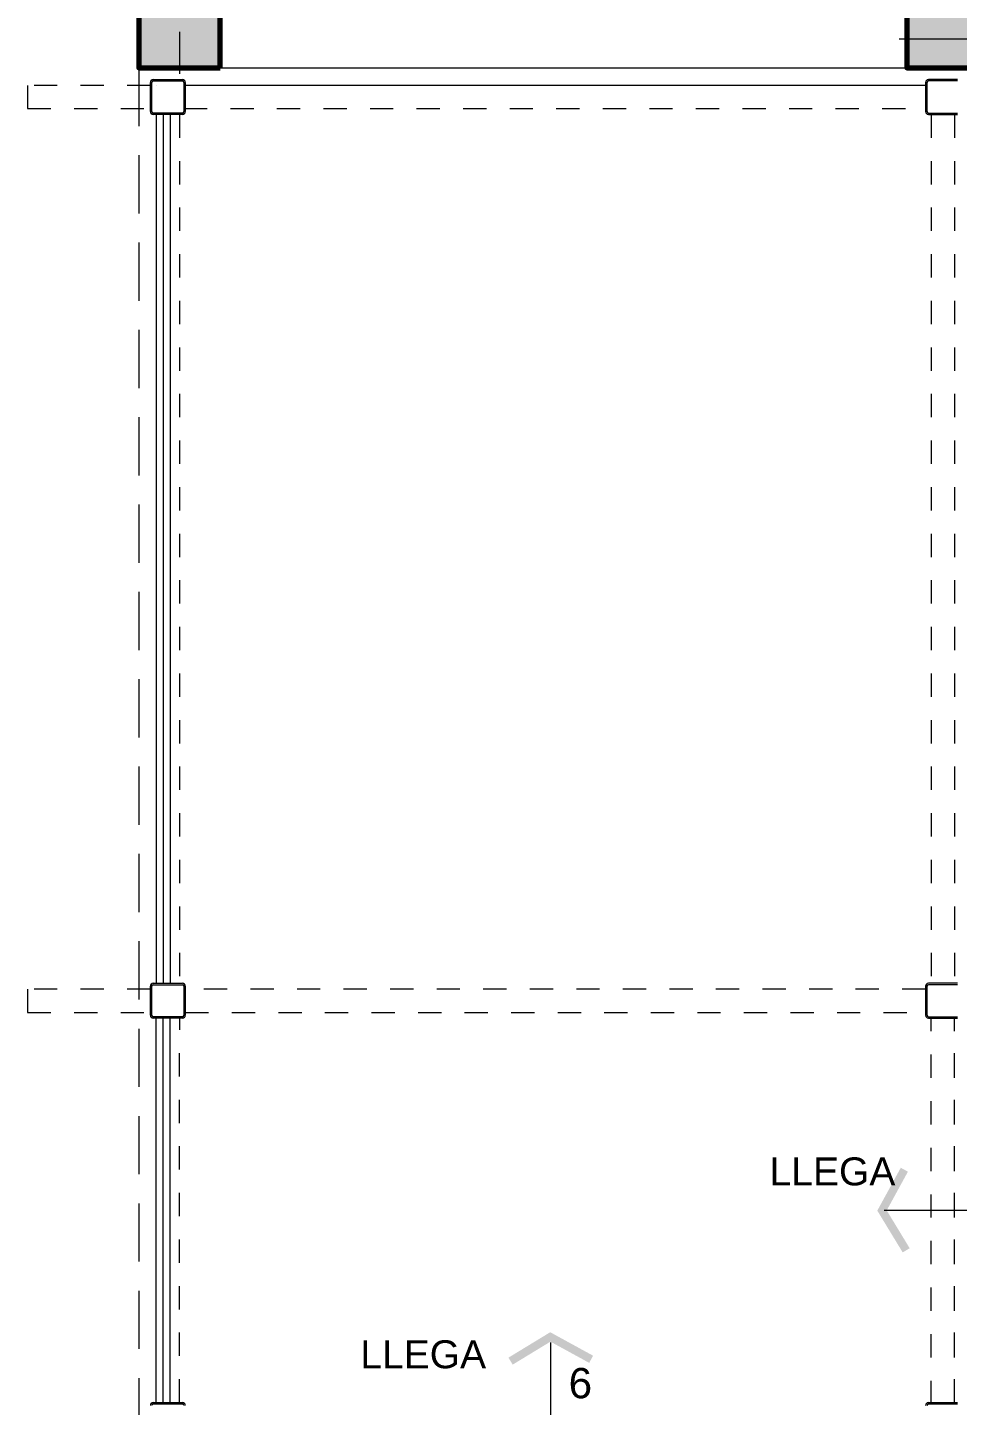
# Model space of a CAD drawing. Header units: millimetres. Extents: x 1 to 121, y 0 to 90.
# Drawn here: x 93.4 to 97.39, y 26.75 to 32.66 of the extents above; entities that cross this region are included whole.
import ezdxf
from ezdxf.enums import TextEntityAlignment as Align

# ---------------------------------------------------------------- set-up
doc = ezdxf.new("R2010")
doc.units = ezdxf.units.MM
doc.linetypes.add('DASHED2', pattern=[0.375, 0.25, -0.125])
doc.linetypes.add('HIDDEN2', pattern=[0.1875, 0.125, -0.0625])
for name, color, linetype, lineweight in [('A-FLOR-HRAL', 11, 'Continuous', 9), ('COLUMNAS 50', 32, 'Continuous', 70), ('flechas', 180, 'Continuous', 15), ('GRAFO 0 BLANCO', 7, 'Continuous', 0), ('GRAFO 02', 7, 'Continuous', 20), ('GRAFO00', 7, 'Continuous', 0), ('letras sr', 7, 'Continuous', 5), ('MK-LINEAS GENERALES', 7, 'Continuous', 15), ('proyecciones', 1, 'DASHED2', 5)]:
    doc.layers.add(name, color=color, linetype=linetype, lineweight=lineweight)
doc.layers.add('Estructura – Carga', color=7, linetype='Continuous')
doc.layers.add('Structural - Combined_Pen_No__161', color=7, linetype='Continuous', lineweight=13, true_color=0x6a6a6a)
doc.styles.add('Generales', font='trebuc.ttf', dxfattribs={"height": 0.1})
doc.styles.add('GENERATED_STYLE_2', font='arial.ttf')

msp = doc.modelspace()

# ---------------------------------------------------------------- hatches: boundary and pattern name
at = {"layer": 'flechas'}
for points in [[(97.14799969494402, 27.76673951688997), (97.17870129859043, 27.74993440963675), (97.08757308809871, 27.58345037518808), (97.18618838871868, 27.42128901355539), (97.15628393802228, 27.40310319816405), (97.04716905498708, 27.58252990254164)], [(95.8261708332154, 26.95970547490684), (95.80936572596218, 26.92900387126043), (95.64288169151351, 27.02013208175215), (95.48072032988082, 26.92151678113218), (95.46253451448948, 26.95142123182858), (95.64196121886707, 27.06053611486378)]]:
    msp.add_hatch(color=256, dxfattribs=at).paths.add_polyline_path(points)
at = {"layer": 'GRAFO 0 BLANCO', "true_color": 0x939598}
h = msp.add_hatch(color=252, dxfattribs=at)
h.dxf.hatch_style = 1
h.paths.add_polyline_path([(93.87408494588325, 32.48879728978687), (94.22408494578124, 32.48879694077721), (94.22408496380976, 32.88879711185234), (93.874084963912, 32.88879746086178)])
h = msp.add_hatch(color=252, dxfattribs=at)
h.dxf.hatch_style = 1
h.paths.add_polyline_path([(97.17412862137792, 32.48879729081233), (98.35728756116151, 32.48879694180266), (98.35728757919003, 32.73879711287782), (97.17412863940666, 32.73879746188726)])

# ---------------------------------------------------------------- linework, layer by layer
at = {"lineweight": 0}
for p, q in [((107.6928110974263, 27.58379729751999), (97.07700121693847, 27.58379729751999)), ((95.64414269381905, 24.92501395378243), (95.64414269381905, 27.01694032466715))]:
    msp.add_line(p, q, dxfattribs=at)
at = {"layer": 'A-FLOR-HRAL'}
for p, q in [((93.97914282008776, 32.28879752291272), (93.97914282008776, 28.55879736427465)), ((94.00914282008776, 32.28879752291272), (94.00914282008776, 28.55879736427465)), ((93.97887197657822, 26.75249726612361), (93.9788719765782, 28.4087973562975)), ((94.00887197657822, 26.75249726612361), (94.0088719765782, 28.4087973562975))]:
    msp.add_line(p, q, dxfattribs=at)
at = {"layer": 'COLUMNAS 50', "color": 1, "linetype": 'Continuous', "lineweight": 9}
msp.add_line((94.04909731046331, 32.64379735033793), (94.04909731046331, 32.46379735033793), dxfattribs=at)
at = {"layer": 'COLUMNAS 50', "color": 1, "linetype": 'Continuous', "lineweight": 5}
msp.add_line((97.14074995933183, 32.61379757261835), (97.72074993047963, 32.61379757261835), dxfattribs=at)
at = {"layer": 'COLUMNAS 50', "linetype": 'Continuous'}
for points in [[(94.22408494578124, 32.48879694077721), (94.22408496380976, 32.88879711185234), (93.874084963912, 32.88879746086178), (93.87408494588325, 32.48879728978687)], [(98.35728756116151, 32.48879694180266), (98.35728757919003, 32.73879711287782), (97.17412863940666, 32.73879746188726), (97.17412862137792, 32.48879729081233)]]:
    msp.add_lwpolyline(points, close=True, dxfattribs=at)
at = {"layer": 'Estructura – Carga', "color": 7}
msp.add_line((93.94902165089178, 32.41382304916021), (93.94902165089178, 32.41382304916021), dxfattribs=at)
at = {"layer": 'GRAFO 02', "ltscale": 0.4}
for p, q in [((94.12408688762343, 32.48879625671606), (97.17408696676137, 32.48879729085428)), ((97.25414281207824, 32.41379752459403), (94.07414282176862, 32.41379752459403)), ((93.94914282008776, 32.28879752291272), (93.94914282008776, 28.55879736427465)), ((93.94887197657822, 26.75249726612361), (93.9488719765782, 28.4087973562975))]:
    msp.add_line(p, q, dxfattribs=at)
at = {"layer": 'GRAFO00', "color": 252, "linetype": 'DASHED2', "lineweight": 0}
msp.add_line((93.87402110527114, 32.48879733486746), (93.87402199916502, 25.71379735806735), dxfattribs=at)
at = {"layer": 'MK-LINEAS GENERALES', "color": 7, "linetype": 'Continuous'}
for p, q in [((93.8741430098141, 32.48879733486746), (94.12414301317582, 32.48879733486746)), ((97.20414285908961, 32.48879733486746), (97.45414286245139, 32.48879733486746)), ((93.92414272438417, 32.3137973801982), (93.92414272438415, 32.42619743664125)), ((93.93044269700304, 32.3137973801982), (93.93044269700303, 32.42619743664125)), ((93.93674266962196, 32.43879738187866), (94.06154287653086, 32.43879738187866)), ((93.93674266962196, 32.43249740926018), (94.06154287653086, 32.43249740926018)), ((94.06784282168387, 32.42619741031967), (94.06784284914974, 32.3137973801982)), ((94.07414282176862, 32.42619741031967), (94.07414282176862, 32.3137973801982)), ((97.25414281207824, 32.42619743664125), (97.25414281207824, 32.32019748862132)), ((97.26044290390647, 32.42619743664125), (97.26044290390647, 32.32019748862132)), ((97.39154284501566, 32.43879738187866), (97.2667428765254, 32.43879738187866)), ((97.39154284501566, 32.43249740926018), (97.2667428765254, 32.43249740926018)), ((93.92414272438415, 32.30139746815092), (93.92414272438415, 32.3137973801982)), ((93.93044269700303, 32.30139746815092), (93.93044269700303, 32.3137973801982)), ((94.06784284914974, 32.3137973801982), (94.06784284914974, 32.30139746815092)), ((94.07414282176862, 32.3137973801982), (94.07414282176862, 32.30139746815092)), ((97.25414281207824, 32.32019748862132), (97.25414281207824, 32.30139746815092)), ((97.26044290390647, 32.32019748862132), (97.26044290390647, 32.30139746815092)), ((93.94914282008776, 32.29509749553205), (93.93674266962196, 32.29509749553205)), ((93.94914282008776, 32.28879752291272), (93.93674266962196, 32.28879752291272)), ((94.06154287653086, 32.29509749553205), (93.94914282008774, 32.29509749553205)), ((94.06154287653086, 32.28879752291272), (93.94914282008774, 32.28879752291272)), ((94.04998291314902, 32.29509749553205), (94.04998291314902, 32.28879752291272)), ((97.2667428765254, 32.29509749553205), (97.39154284501566, 32.29509749553205)), ((97.2667428765254, 32.28879752291272), (97.39154284501566, 32.28879752291272)), ((93.92414272438417, 28.43379736259419), (93.92414272438415, 28.5461973594326)), ((93.93044269700303, 28.43379736259419), (93.93044269700303, 28.5461973594326)), ((93.93674266962196, 28.55879736427465), (93.94914282008776, 28.55879736427465)), ((93.93674266962196, 28.55249736185385), (93.94914282008776, 28.55249736185385)), ((93.94914282008776, 28.55879736427465), (94.06154287653086, 28.55879736427465)), ((93.94914282008776, 28.55249736185385), (94.06154287653086, 28.55249736185385)), ((94.06784284914974, 28.5461973594326), (94.06784284914974, 28.53379735797836)), ((94.06784284914974, 28.53379735797836), (94.06784284914974, 28.42139736113995)), ((94.07414282176862, 28.5461973594326), (94.07414282176862, 28.53379735797836)), ((94.07414282176862, 28.53379735797836), (94.07414282176862, 28.42139736113995)), ((97.25414281207824, 28.5461973594326), (97.25414281207824, 28.44019735180837)), ((97.26044290390647, 28.5461973594326), (97.26044290390647, 28.44019735180837)), ((97.39154284501566, 28.55879736427465), (97.2667428765254, 28.55879736427465)), ((97.39154284501566, 28.55249736185385), (97.2667428765254, 28.55249736185385)), ((93.92414272438415, 28.42139736113995), (93.92414272438415, 28.43379736259419)), ((93.93044269700303, 28.42139736113995), (93.93044269700303, 28.43379736259419)), ((94.06154287653086, 28.4150973587187), (93.93674266962196, 28.4150973587187)), ((94.06154287653086, 28.4087973562975), (93.93674266962196, 28.4087973562975)), ((97.25414281207824, 28.44019735180837), (97.25414281207824, 28.42139736113995)), ((97.26044290390647, 28.44019735180837), (97.26044290390647, 28.42139736113995)), ((97.2667428765254, 28.4150973587187), (97.39154284501566, 28.4150973587187)), ((97.2667428765254, 28.4087973562975), (97.39154284501566, 28.4087973562975)), ((93.93674266962196, 26.75879723874249), (93.9488719765782, 26.75879723874249)), ((93.93674266962196, 26.75249726612361), (93.9488719765782, 26.75249726612361)), ((93.9488719765782, 26.75879723874248), (94.06154287653086, 26.75879723874249)), ((93.9488719765782, 26.75249726612361), (94.06154287653086, 26.75249726612361)), ((97.2667428765254, 26.75879723874249), (97.27887218348164, 26.75879723874249)), ((97.2667428765254, 26.75249726612361), (97.27887218348164, 26.75249726612361)), ((97.27887218348165, 26.75879723874249), (97.39159188921299, 26.75879723874249)), ((97.27887218348165, 26.75249726612361), (97.39157211615841, 26.75249726612361))]:
    msp.add_line(p, q, dxfattribs=at)
for centre, radius, start, end in [((93.93674281992102, 32.42619741031967), 0.01260000016943378, 90, 180), ((93.93674281992102, 32.42619741031967), 0.006300000084718311, 90, 180), ((94.06154282159915, 32.42619741031967), 0.01260000016943378, 0, 90), ((94.06154282159915, 32.42619741031967), 0.006300000084718311, 0, 90), ((97.26674286469975, 32.42619741031967), 0.01260000016943378, 90, 180), ((97.26674286469975, 32.42619741031967), 0.006300000084718311, 90, 180), ((93.93674281992102, 32.30139740864149), 0.0126000001694352, 180, 270), ((93.93674281992102, 32.30139740864149), 0.006300000084718311, 180, 270), ((94.06154282159915, 32.30139740864149), 0.0126000001694352, 270, 0), ((94.06154282159915, 32.30139740864149), 0.006300000084718311, 270, 0), ((97.26674286469975, 32.30139740864149), 0.0126000001694352, 180, 270), ((97.26674286469975, 32.30139740864149), 0.006300000084715467, 180, 270), ((93.93674281992102, 28.54619735814487), 0.01260000016943236, 90, 179.9999999996743), ((93.93674281992102, 28.54619735814487), 0.006300000084716888, 90, 180), ((94.06154282159915, 28.54619735814487), 0.01260000016943378, 0, 90), ((94.06154282159915, 28.54619735814487), 0.006300000084716888, 3.256887993818641e-10, 90), ((97.26674286469975, 28.54619735814487), 0.01260000016943378, 90, 180), ((97.26674286469975, 28.54619735814487), 0.006300000084716888, 90, 180), ((93.93674281992102, 28.42139735646668), 0.01260000016943378, 180, 270), ((93.93674281992102, 28.42139735646668), 0.006300000084716888, 180.000000002605, 270), ((94.06154282159915, 28.42139735646668), 0.01260000016943378, 270, 359.9999999986973), ((94.06154282159915, 28.42139735646668), 0.006300000084716888, 270, 0), ((97.26674286469975, 28.42139735646668), 0.01260000016943378, 180, 270), ((97.26674286469975, 28.42139735646668), 0.006300000084716888, 180, 270), ((93.93674281992102, 26.74619733394002), 0.01260000016943378, 90, 180), ((93.93674281992102, 26.74619733394002), 0.006300000084715467, 90, 180), ((94.06154282159915, 26.74619733394002), 0.01260000016943378, 0, 90), ((94.06154282159915, 26.74619733394002), 0.006300000084716888, 0, 90), ((97.26674286469975, 26.74619733394002), 0.01260000016943378, 90, 180), ((97.26674286469975, 26.74619733394002), 0.006300000084716888, 90, 180)]:
    msp.add_arc(centre, radius, start, end, dxfattribs=at)
at = {"layer": 'proyecciones', "linetype": 'HIDDEN2', "ltscale": 0.5}
for p, q in [((93.39630401031602, 32.40739741617051), (93.39630401031602, 32.32019748862132)), ((93.92414272438417, 32.41379752459403), (93.39643037216464, 32.41379752459403)), ((93.39643037216464, 32.3137973801982), (93.92414272438415, 32.3137973801982)), ((94.06784284914976, 32.3137973801982), (97.25414281207824, 32.3137973801982)), ((94.049142726065, 32.28879752291272), (94.04914272606499, 28.55879736427465)), ((97.2791429077819, 32.28879752291272), (97.2791429077819, 28.55879736427465)), ((97.37914281375916, 32.28879752291272), (97.37914281375916, 28.55879736427465)), ((93.39630401031602, 28.52739736876418), (93.39630401031602, 28.44019735180837)), ((93.92414272438415, 28.53379735797835), (93.39643037216464, 28.53379735797836)), ((97.25414281207824, 28.53379735797836), (94.07414282176862, 28.53379735797837)), ((93.39643037216464, 28.43379736259419), (93.92414272438415, 28.43379736259419)), ((94.04917801201523, 26.75879723874249), (94.04994810403608, 28.4087973562975)), ((94.0741428217686, 28.43379736259419), (97.25414281207824, 28.43379736259419)), ((97.27887218348165, 26.75249726612361), (97.27887218348164, 28.4087973562975)), ((97.37913065441145, 26.75249726612361), (97.37913065441145, 28.4087973562975)), ((97.37914281375916, 26.75879723874249), (97.37914281375916, 28.4087973562975))]:
    msp.add_line(p, q, dxfattribs=at)
for centre, radius, start, end in [((93.47751463189431, 32.40899531930381), 0.08122634025706117, 176.6106236623831, 181.1272083845394), ((93.47750304727984, 32.31859935676454), 0.08121476238525029, 178.8724695094194, 183.3896984435504), ((93.47750581715437, 28.52899535648919), 0.08121752888741185, 176.6103995416627, 181.1273903798167), ((93.47750581715431, 28.43859936408296), 0.08121752888735487, 178.8726096201833, 183.3896004583369)]:
    msp.add_arc(centre, radius, start, end, dxfattribs=at)

# ---------------------------------------------------------------- texts
at = {"layer": 'letras sr', "insert": (95.7208845276854, 26.90709114432094), "char_height": 0.13, "width": 0.0230093734100775, "attachment_point": 1, "style": 'Generales'}
msp.add_mtext('\\A1;{\\fArial|b0|i0|c0|p34;6}', dxfattribs=at)
at = {"layer": 'Structural - Combined_Pen_No__161', "color": 7, "style": 'GENERATED_STYLE_2'}
for p in [(96.58436631579255, 27.75108674472397), (94.82595875922371, 26.96578959224621)]:
    msp.add_attdef('LLEGA', text='  9 x 0.17 = 1.53', height=0.12, rotation=2.109128095917014e-07, dxfattribs=at).set_placement(p, align=Align.MIDDLE_LEFT)

doc.saveas('drawing.dxf')
